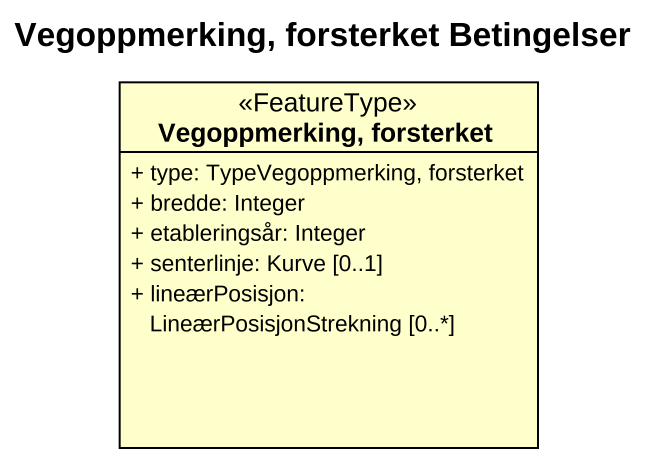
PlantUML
@startuml
title Vegoppmerking, forsterket Betingelser
hide circle
hide empty members
skinparam classAttributeIconSize 0
class "Vegoppmerking, forsterket" as Vegoppmerking_forsterket <<FeatureType>> {
  + type: TypeVegoppmerking, forsterket
  + bredde: Integer
  + etableringsår: Integer
  + senterlinje: Kurve [0..1]
  + lineærPosisjon: LineærPosisjonStrekning [0..*]
}
@enduml
